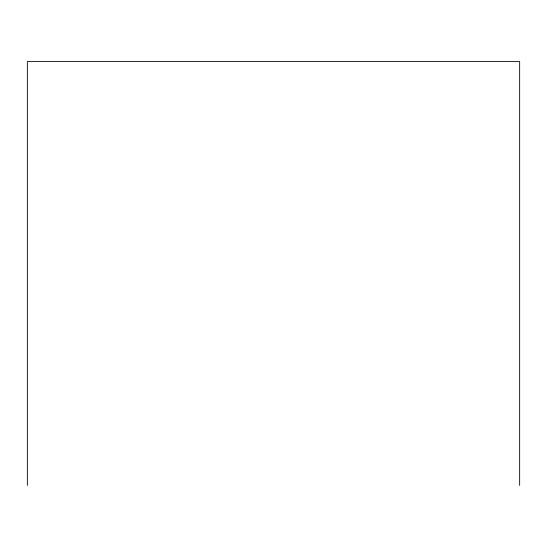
<?xml version="1.0" encoding="UTF-8"?>
<svg xmlns="http://www.w3.org/2000/svg" width="547" height="547" viewBox="0 0 547 547"><rect width="100%" height="100%" fill="white"/><g stroke="black" fill="none" stroke-linecap="round" stroke-linejoin="round"><path stroke-width="0.82" d="M519.65 485.415L519.65 61.585L27.35 61.585L27.35 485.415"/></g></svg>
